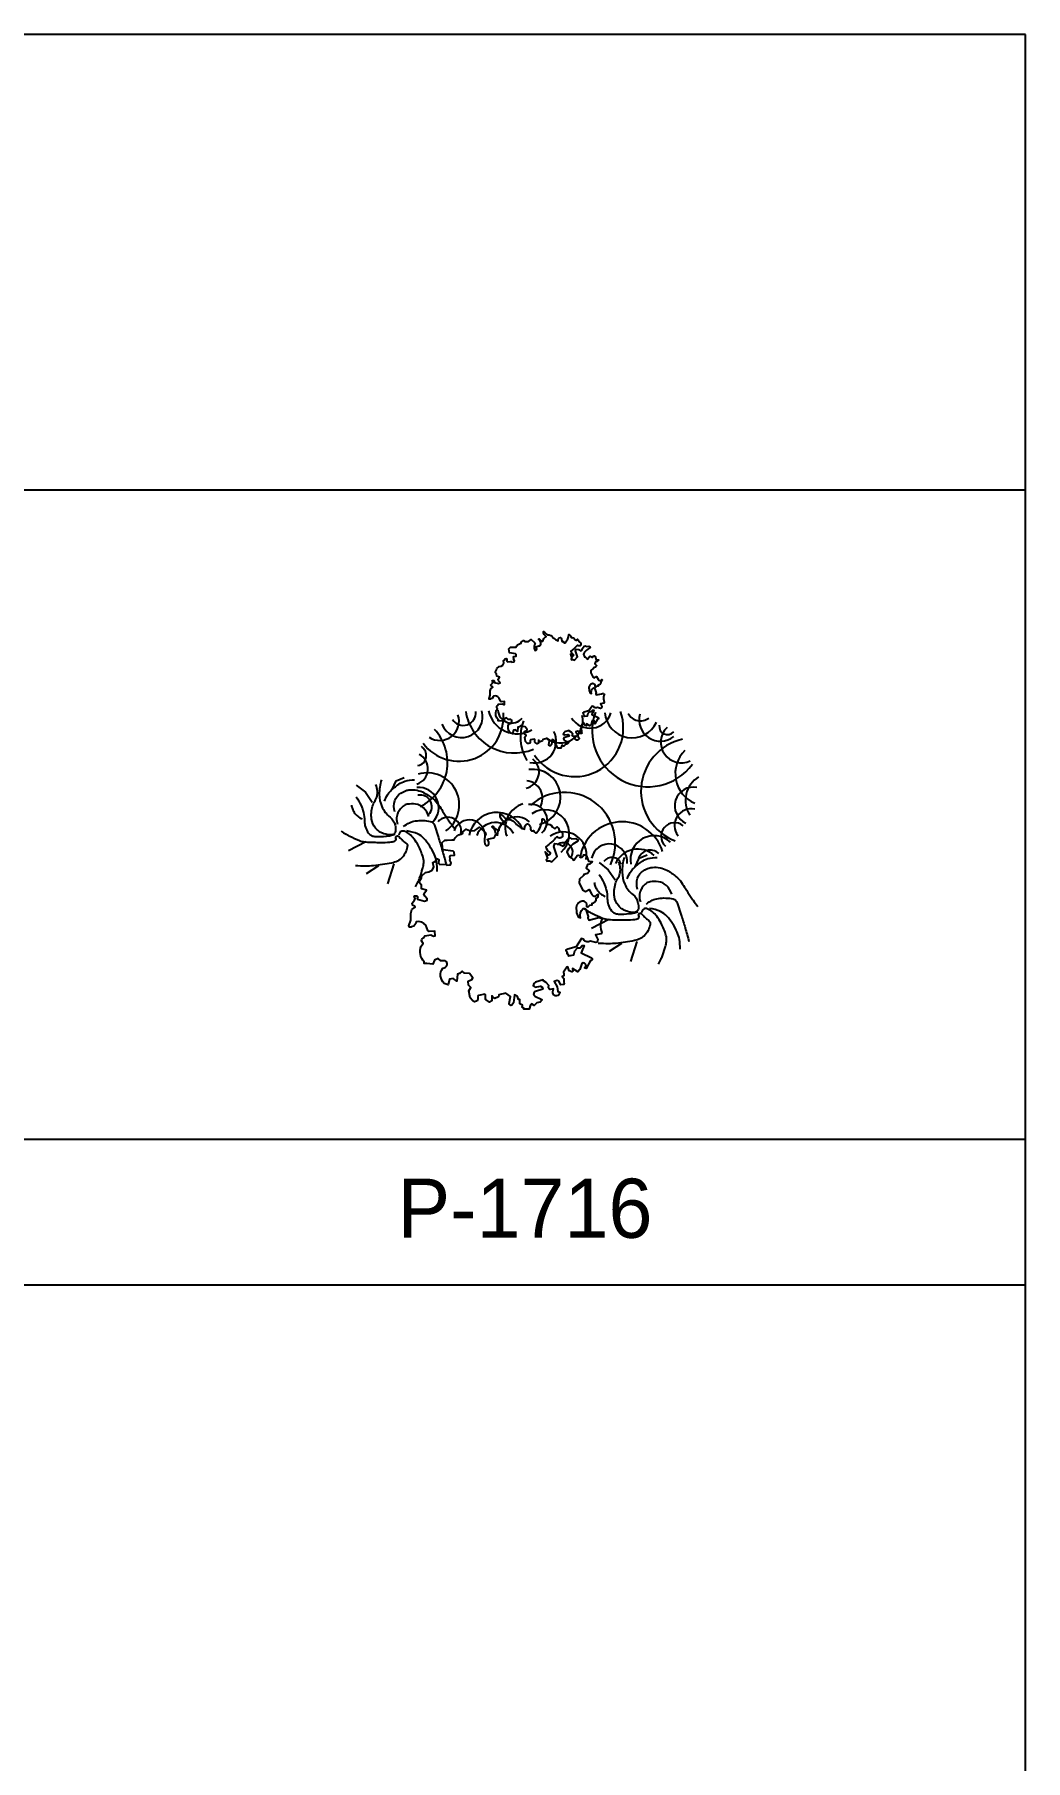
# Model space of a CAD drawing. Extents: x -74 to 94, y -49 to 40.
# Drawn here: x 1.8 to 11.85, y 18.3 to 35.8 of the extents above; entities that cross this region are included whole.
import ezdxf

# ---------------------------------------------------------------- set-up
doc = ezdxf.new("R2010")
doc.units = 0
doc.header["$LTSCALE"] = 100
doc.header["$MEASUREMENT"] = 0
doc.layers.get('0').update_dxf_attribs({"linetype": 'CONTINUOUS'})
doc.layers.add('FOLHA', color=3, linetype='CONTINUOUS')
doc.layers.add('P-ARVORE', color=2, linetype='CONTINUOUS')

# ---------------------------------------------------------------- blocks, each defined once
blk = doc.blocks.new('P-A43')
at = {"layer": 'P-ARVORE', "linetype": 'CONTINUOUS'}
for points in [[(-0.102, 0.698), (-0.032, 0.849), (0.107, 0.906)], [(-0.729, 0.774), (-0.569, 0.65), (-0.45, 0.475)], [(-0.562, -0.214), (-0.861, -0.371)], [(-0.073, -0.595), (-0.185, -0.944)], [(-0.339, -0.629), (-0.554, -0.769)]]:
    blk.add_lwpolyline(points, dxfattribs=at)
for points in [[(-0.29, 0.865, 0.081449), (-0.328, 0.609, 0.09931), (-0.283, 0.401, 0.125117), (-0.14, 0.217, -0.178086), (-0.053, 0.077, -0.063908), (-0.045, -0.026, -0.160442), (-0.06, -0.065, -0.214567), (-0.114, -0.092, -0.092896), (-0.248, -0.072, -0.065148), (-0.331, -0.03, -0.070956), (-0.394, 0.027, -0.142597), (-0.462, 0.181, -0.104069), (-0.444, 0.409, -0.070391), (-0.402, 0.501, 0.080024), (-0.367, 0.582, 0.087865), (-0.36, 0.67, 0.066949), (-0.387, 0.782)], [(-0.24, 0.492, -0.044682), (-0.186, 0.603, -0.061336), (-0.13, 0.674, -0.021398), (-0.068, 0.73, -0.018115), (0.01, 0.79, -0.088663), (0.119, 0.842, -0.065079), (0.282, 0.865)], [(-0.06, 0.309, -0.15415), (-0.059, 0.503, -0.182547), (0.045, 0.633, -0.042902), (0.138, 0.678, -0.07207), (0.199, 0.691, -0.06867), (0.331, 0.683, -0.072417), (0.449, 0.641, -0.053003), (0.608, 0.534, -0.069069), (0.706, 0.425, -0.011932), (0.773, 0.321, 0.009178), (0.86, 0.184, 0.010014), (0.906, 0.119, 0.005993), (0.985, 0.011)], [(-0.813, 0.425, 0.052985), (-0.795, 0.36, 0.052985), (-0.764, 0.3, 0.072272), (-0.702, 0.232, 0.072272), (-0.624, 0.184)], [(-0.729, 0.567, -0.040463), (-0.645, 0.421, -0.053459), (-0.604, 0.3, -0.053778), (-0.586, 0.151, 0.074403), (-0.569, 0.044, 0.083198), (-0.514, -0.062, 0.138856), (-0.457, -0.106, 0.087891), (-0.389, -0.12, 0.033246), (-0.207, -0.113, 0.026612), (-0.134, -0.102, 0.02308), (-0.053, -0.081)], [(0.533, 0.226, 0.136217), (0.441, 0.377, 0.157301), (0.302, 0.442, 0.070171), (0.159, 0.44, 0.12826), (0.087, 0.409, 0.062011), (0.039, 0.362, 0.051839), (-0.003, 0.293, 0.104783), (-0.026, 0.202, 0.090519), (-0.011, 0.094)], [(0.094, 0.053, -0.067187), (0.196, 0.119, -0.073562), (0.302, 0.151, -0.093418), (0.557, 0.142, -0.25764), (0.63, 0.077), (0.7, -0.139, -0.005191), (0.767, -0.361, -0.004956), (0.833, -0.595)], [(-0.993, -0.023, 0.014301), (-0.901, -0.082, 0.022943), (-0.841, -0.113, 0.01032), (-0.672, -0.189, 0.037793), (-0.624, -0.205, 0.048958), (-0.562, -0.215, 0.011951), (-0.304, -0.222, 0.019564), (-0.143, -0.217, 0.041375), (-0.067, -0.205, 0.47666), (-0.039, -0.146, -0.807655), (0.003, -0.113, -0.028286), (0.031, -0.141, 0.019539), (0.072, -0.181, 0.017303), (0.119, -0.22, -0.025876), (0.149, -0.247, -0.231233), (0.16, -0.278, -0.068815), (0.135, -0.38, -0.084375), (0.071, -0.483, -0.099945), (-0.011, -0.546, -0.064332), (-0.115, -0.581, -0.022185), (-0.429, -0.629, -0.026795), (-0.566, -0.636, -0.020747), (-0.743, -0.629)], [(0.302, -0.993, 0.018161), (0.35, -0.899, 0.024951), (0.379, -0.828, 0.016538), (0.425, -0.682, 0.031277), (0.442, -0.603, 0.104913), (0.434, -0.488, 0.05326), (0.351, -0.28, 0.042497), (0.274, -0.159, 0.055782), (0.199, -0.081, 0.091303), (0.107, -0.029, 0.177252), (0.052, -0.03, 0.161184), (0.027, -0.051, 0.105355), (0.01, -0.098)], [(0.679, -0.728, 0.047683), (0.667, -0.56, 0.062885), (0.63, -0.437, 0.039218), (0.548, -0.285, 0.041534), (0.449, -0.155, 0.104965), (0.339, -0.076, 0.072228), (0.149, -0.023)]]:
    blk.add_lwpolyline(points, format="xyb", dxfattribs=at)
blk = doc.blocks.new('P-A33')
at = {"layer": 'P-ARVORE', "linetype": 'CONTINUOUS'}
for centre, radius, start, end in [((-3.772, 1.812), 1.084, 216.4071, 4.944), ((-4.238, 1.702), 0.468, 236.4114, 19.3269), ((-3.708, 1.813), 0.512, 200.6805, 15.9305), ((-3.671, 1.907), 0.307, 211.949, 5.5679), ((-2.43, 2.12), 1.192, 188.8266, 293.0168), ((-2.357, 2.112), 0.716, 192.8158, 299.4524), ((-2.491, 1.991), 0.336, 183.9385, 320.1188), ((-1.156, 1.317), 1.123, 159.3592, 210.3273), ((-0.957, 1.534), 1.179, 213.7572, 19.991), ((-1.308, 1.715), 0.544, 230.5624, 13.4857), ((-0.586, 2.064), 0.532, 212.7109, 342.6363), ((0.818, 1.462), 1.353, 160.1013, 323.3838), ((0.43, 1.955), 0.657, 184.377, 335.354), ((0.639, 2.048), 0.338, 208.2741, 306.4143), ((1.124, 1.737), 0.52, 164.7356, 308.2571), ((-5.242, 0.697), 1.193, 296.377, 42.5119), ((-1.935, 1.216), 0.527, 257.8763, 26.9762), ((1.941, 0.002), 1.291, 102.5321, 249.3303), ((1.295, 1.576), 0.202, 172.8402, 318.0416), ((1.636, 1.192), 0.504, 134.4341, 294.961), ((-4.915, 0.545), 0.392, 288.1344, 63.4376), ((-4.82, 0.871), 0.255, 281.9605, 58.2055), ((2.275, 0.432), 0.791, 135.0771, 246.2391), ((-4.54, -0.33), 0.777, 305.1426, 106.956), ((-2.225, 0.467), 0.4, 282.4159, 51.8036), ((-1.98, -0.146), 0.679, 284.0603, 97.8231), ((-4.755, -0.398), 0.492, 315.6518, 94.491), ((-2.164, -0.168), 0.423, 328.6043, 84.7887), ((1.928, -0.356), 0.457, 79.4194, 245.9875), ((2.405, -0.223), 0.672, 121.7983, 212.1885), ((-4.71, -0.372), 0.279, 315.9619, 101.7568), ((-2.045, -0.886), 0.603, 106.7588, 200.2021), ((-2.017, -0.714), 0.394, 310.4454, 99.8016), ((-1.208, -1.26), 1.234, 334.8246, 131.8507), ((-4.04, -0.954), 0.321, 346.0812, 138.5695), ((-3.521, -1.083), 0.387, 353.6781, 162.2848), ((-2.851, -1.202), 0.687, 23.0349, 169.6851), ((-2.883, -1.247), 0.486, 26.5009, 159.7434), ((-2.37, -1.093), 0.47, 48.3823, 178.3405), ((-1.676, -1.036), 0.587, 311.0845, 124.0596), ((0.191, -1.774), 1.033, 17.4691, 171.6708), ((1.469, -1.095), 0.329, 51.344, 226.7038), ((1.869, -0.83), 0.403, 77.3388, 218.2418), ((-1.233, -1.55), 0.561, 349.1357, 125.5399), ((-1.236, -1.477), 0.228, 319.9025, 130.4255), ((0.968, -1.652), 0.572, 46.1683, 191.6463), ((-0.121, -1.717), 0.437, 355.3033, 167.6991), ((-0.059, -1.84), 0.236, 17.8717, 144.8446), ((0.573, -2.002), 0.597, 47.8751, 155.3921), ((0.875, -1.724), 0.296, 45.7036, 169.993)]:
    blk.add_arc(centre, radius, start, end, dxfattribs=at)
blk = doc.blocks.new('P-1063')
at = {"layer": 'P-ARVORE'}
blk.add_lwpolyline([(-1.343, 1.468), (-1.238, 1.472), (-1.192, 1.472, -0.241267), (-1.042, 1.597), (-1.001, 1.617), (-1.004, 1.647), (-0.928, 1.704), (-0.861, 1.677), (-0.831, 1.67), (-0.831, 1.67), (-0.744, 1.677), (-0.641, 1.747), (-0.528, 1.64), (-0.528, 1.64), (-0.508, 1.604, 0.173621), (-0.528, 1.384, 0.819804), (-0.441, 1.397, 0.238583), (-0.478, 1.48, -0.071987), (-0.334, 1.517, 0.4819), (-0.368, 1.737, -2.033354), (-0.344, 1.747, 0.200291), (-0.224, 1.68, -0.184711), (-0.164, 1.81, -0.06616), (-0.101, 1.857, -0.3357), (-0.201, 2.03, -0.100882), (-0.064, 1.907, -0.328139), (0.149, 1.807, 0.072455), (0.322, 1.7, -0.04539), (0.339, 1.777, -0.409035), (0.409, 1.814, -0.231707), (0.452, 1.707, 0.688344), (0.516, 1.677, 0.463342), (0.579, 1.627, 0.184456), (0.706, 1.924, -0.713964), (0.716, 1.927, -0.221181), (0.789, 1.814, -0.314247), (0.926, 1.747, 0.565236), (1.012, 1.744), (1.022, 1.757), (1.052, 1.724), (1.066, 1.677), (1.142, 1.614), (1.142, 1.54, -0.457949), (1.019, 1.54, -0.060847), (0.782, 1.327, 0.212505), (0.862, 1.21, -0.463173), (0.869, 1.164, -0.876877), (0.816, 1.17), (0.766, 1.214), (0.819, 1.07), (0.792, 1.044), (0.806, 1.017, -0.248601), (0.909, 1.004), (1.026, 1.117), (0.956, 1.334), (0.972, 1.397), (1.072, 1.384), (1.156, 1.337, 0.31059), (1.189, 1.414), (1.266, 1.504), (1.309, 1.514), (1.336, 1.497), (1.429, 1.504), (1.479, 1.477), (1.469, 1.444, 0.178742), (1.236, 1.214), (1.279, 1.12, -0.164562), (1.372, 1.037), (1.389, 1.047), (1.456, 1.134, -0.443973), (1.542, 1.104, 0.51332), (1.592, 1.15), (1.626, 1.154), (1.656, 1.13), (1.696, 1.017), (1.779, 1.01), (1.779, 1), (1.722, 0.954), (1.676, 0.947), (1.646, 0.867), (1.709, 0.814), (1.712, 0.794), (1.676, 0.754), (1.599, 0.73), (1.592, 0.707), (1.506, 0.627), (1.499, 0.55), (1.569, 0.4), (1.636, 0.367), (1.712, 0.41), (1.766, 0.314, 0.65472), (1.886, 0.297, -1.420327), (1.902, 0.277, -0.331438), (1.859, 0.21, -0.460688), (1.769, 0.107), (1.772, 0.067), (1.719, 0.064), (1.682, 0.03), (1.662, 0.034, 0.634345), (1.539, 0.15, 0.42075), (1.442, -0.04), (1.439, -0.096), (1.479, -0.183), (1.529, -0.203, -0.317469), (1.586, -0.003, -0.414214), (1.642, -0.026), (1.692, -0.176), (1.682, -0.213), (1.706, -0.25), (1.892, -0.206, -0.529528), (1.992, -0.246), (1.972, -0.27, 0.163749), (1.986, -0.516), (1.969, -0.55), (1.852, -0.566), (1.899, -0.67), (1.889, -0.723), (1.856, -0.733), (1.739, -0.703, -0.454874), (1.596, -0.67), (1.549, -0.65), (1.432, -0.823), (1.252, -0.873), (1.209, -0.896), (1.239, -0.943), (1.236, -0.97), (1.262, -0.986), (1.262, -1.01), (1.276, -1.016), (1.382, -1), (1.406, -0.91), (1.466, -0.85), (1.522, -0.846), (1.566, -0.8), (1.606, -0.8), (1.542, -0.953), (1.762, -1.063, -0.998765), (1.739, -1.12), (1.646, -1.293), (1.615, -1.28, 1.066056), (1.556, -1.183), (1.512, -1.316), (1.469, -1.36), (1.352, -1.293), (1.359, -1.35), (1.342, -1.366), (1.286, -1.34), (1.256, -1.256), (1.232, -1.26), (1.159, -1.37), (1.169, -1.403), (1.172, -1.45), (1.136, -1.463), (1.172, -1.506), (1.172, -1.59), (1.182, -1.613), (1.172, -1.636), (1.102, -1.64), (1.062, -1.563), (1.022, -1.553), (0.959, -1.573), (1.029, -1.683), (1.042, -1.783), (1.082, -1.803), (1.079, -1.833, -0.924966), (0.932, -1.783), (0.949, -1.73), (0.876, -1.743, -0.613567), (0.849, -1.66), (0.792, -1.593), (0.732, -1.556), (0.722, -1.533), (0.562, -1.583), (0.526, -1.616), (0.509, -1.666), (0.552, -1.69), (0.669, -1.673), (0.706, -1.696), (0.719, -1.736), (0.562, -1.783, 0.675596), (0.546, -1.883), (0.696, -1.956), (0.696, -1.973), (0.662, -2.016), (0.586, -2.03), (0.529, -2.09), (0.476, -2.053), (0.452, -2.073), (0.422, -2.166), (0.312, -2.166), (0.306, -2.143), (0.272, -2.126), (0.282, -2.083), (0.226, -2.053), (0.222, -1.96), (0.196, -1.956), (0.176, -1.896), (0.106, -1.856), (0.089, -2.033), (0.052, -2.083, -0.466507), (-0.008, -2.046), (0.019, -1.893), (-0.078, -1.82), (-0.228, -1.86), (-0.238, -1.9), (-0.318, -1.933), (-0.344, -1.923), (-0.378, -1.88), (-0.378, -1.986), (-0.428, -2.016), (-0.501, -1.963), (-0.514, -1.956), (-0.514, -1.856), (-0.528, -1.843), (-0.668, -1.87), (-0.678, -1.896), (-0.681, -1.95, -0.666205), (-0.798, -1.98), (-0.848, -1.923), (-0.871, -1.77), (-0.828, -1.703), (-0.881, -1.65), (-0.888, -1.566), (-0.811, -1.526), (-0.791, -1.493), (-0.861, -1.4), (-0.968, -1.39), (-1.014, -1.35), (-1.074, -1.4), (-1.121, -1.413), (-1.134, -1.566), (-1.208, -1.506), (-1.288, -1.52), (-1.321, -1.646), (-1.401, -1.613, -0.377852), (-1.434, -1.283, 0.377569), (-1.341, -1.21, 0.335227), (-1.381, -1.13), (-1.381, -1.13), (-1.474, -1.13), (-1.531, -1.08), (-1.611, -1.116), (-1.611, -1.116), (-1.651, -1.2), (-1.778, -1.186), (-1.831, -1.186), (-1.834, -1.15, -0.287376), (-1.901, -0.813), (-1.854, -0.756), (-1.888, -0.7), (-1.884, -0.66), (-1.848, -0.633), (-1.818, -0.586), (-1.688, -0.57), (-1.631, -0.596), (-1.601, -0.593), (-1.604, -0.486), (-1.728, -0.493), (-1.754, -0.473), (-1.801, -0.363, 0.302168), (-2.004, -0.29), (-2.014, -0.323), (-2.054, -0.38), (-2.108, -0.393), (-2.114, -0.406), (-2.158, -0.406), (-2.161, -0.376), (-2.121, -0.253), (-2.124, -0.106), (-2.101, -0.026), (-2.031, 0.027), (-2.044, 0.047), (-2.084, 0.07), (-2.094, 0.114), (-2.041, 0.177), (-2.031, 0.214), (-2.054, 0.247), (-2.041, 0.267), (-1.991, 0.27), (-1.971, 0.247), (-1.984, 0.22), (-1.978, 0.2), (-1.824, 0.157), (-1.768, 0.18), (-1.771, 0.204), (-1.821, 0.26), (-1.838, 0.314), (-1.784, 0.393), (-1.888, 0.424), (-1.894, 0.5), (-1.934, 0.547), (-1.934, 0.587), (-1.891, 0.657), (-1.881, 0.697), (-1.804, 0.774), (-1.731, 0.784), (-1.661, 0.824), (-1.628, 0.89), (-1.648, 0.99), (-1.591, 1.014), (-1.584, 1.044), (-1.548, 1.064), (-1.518, 1.05), (-1.528, 0.97), (-1.494, 0.947), (-1.378, 0.95), (-1.378, 0.95), (-1.344, 0.93), (-1.268, 0.937), (-1.251, 0.977), (-1.284, 1.034), (-1.274, 1.067), (-1.284, 1.11), (-1.268, 1.137), (-1.181, 1.144), (-1.191, 1.207), (-1.211, 1.234), (-1.431, 1.26), (-1.441, 1.334), (-1.454, 1.407), (-1.388, 1.464)], format="xyb", close=True, dxfattribs=at)
blk = doc.blocks.new('P-1716')
for name, p, xscale, yscale, zscale in [('P-1063', (0.447, 2.289), 0.2816999341202636, 0.2816999341202636, 0.2816999341202636), ('P-A43', (-1.084, 0.853), 0.5836181695458866, 0.5836181695458866, 0.5836181695458866), ('P-1063', (0.045, 0.054), 0.4716863245594011, 0.4716863245594011, 0.4716863245594011), ('P-A43', (1.379, 0.067), 0.5836181695458866, 0.5836181695458866, 0.5836181695458866)]:
    blk.add_blockref(name, p, dxfattribs=dict(xscale=xscale, yscale=yscale, zscale=zscale))
at = {"layer": 'P-ARVORE', "xscale": 0.4174111381448649, "yscale": 0.4174111381448649, "zscale": 0.4174111381448649}
blk.add_blockref('P-A33', (1.107, 1.242), dxfattribs=at)
blk = doc.blocks.new('FOLHAVERDE')
at = {"layer": 'FOLHA', "linetype": 'CONTINUOUS'}
for p, q in [((-5.455, 37.298), (-29.955, 37.298)), ((-5.455, 2.298), (-5.455, 37.298))]:
    blk.add_line(p, q, dxfattribs=at)

msp = doc.modelspace()

# ---------------------------------------------------------------- linework, layer by layer
at = {"layer": 'FOLHA', "linetype": 'CONTINUOUS'}
for p, q in [((11.846, 31.181), (-10.154, 31.181)), ((-10.154, 24.602), (11.846, 24.602)), ((-10.154, 23.122), (11.846, 23.122))]:
    msp.add_line(p, q, dxfattribs=at)
at = {"layer": 'P-ARVORE', "linetype": 'CONTINUOUS'}
msp.add_line((11.846, 0.801), (11.846, 33.801), dxfattribs=at)

# ---------------------------------------------------------------- block references
for name, p in [('FOLHAVERDE', (17.302, -1.497)), ('P-1716', (6.568, 26.886))]:
    msp.add_blockref(name, p, dxfattribs=at)

# ---------------------------------------------------------------- texts
at = {"layer": 'FOLHA', "linetype": 'CONTINUOUS'}
msp.add_text('P-1716', height=0.6, dxfattribs=at).set_placement((5.476, 23.6))

doc.saveas('drawing.dxf')
